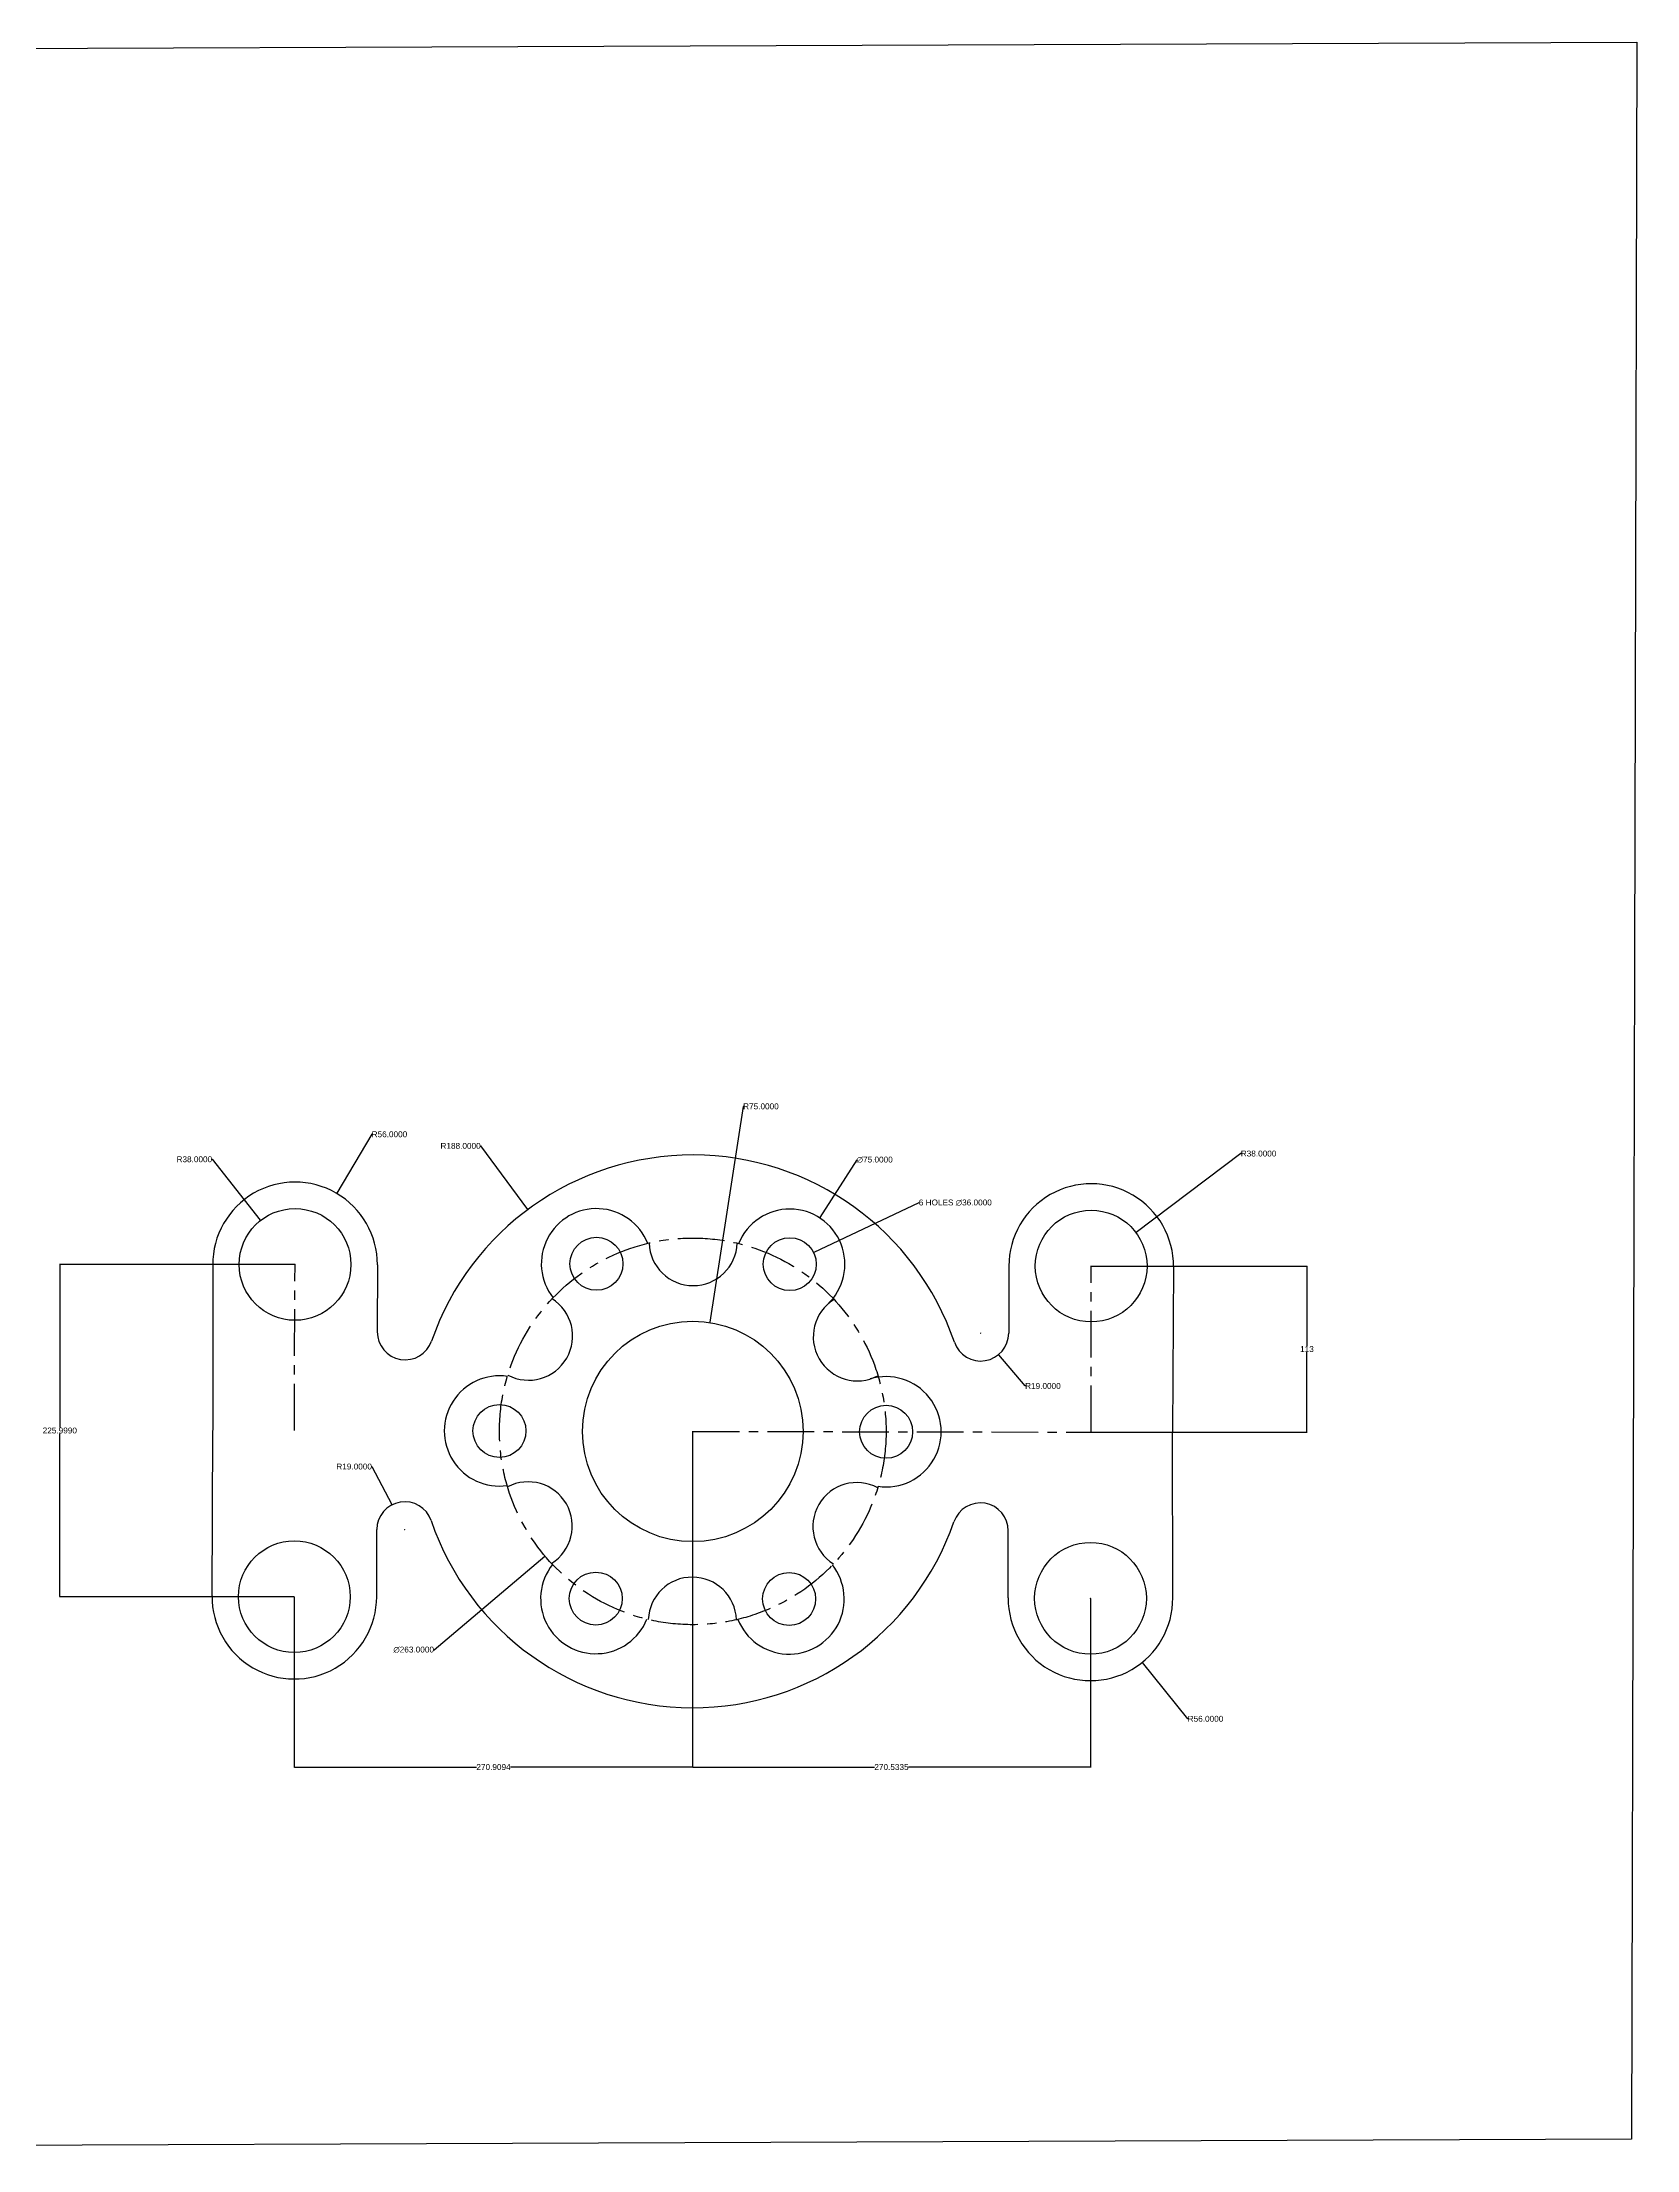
# Model space of a CAD drawing. Header units: millimetres. Extents: x 2283 to 4161, y 1846 to 3280.
# Drawn here: x 3076 to 4161, y 1846 to 3280 of the extents above; entities that cross this region are included whole.
import ezdxf

# ---------------------------------------------------------------- set-up
doc = ezdxf.new("R2010")
doc.units = ezdxf.units.MM
doc.linetypes.add('CENTER', pattern=[50.8, 31.75, -6.35, 6.35, -6.35])
doc.styles.get("Standard").update_dxf_attribs({"font": 'arial.ttf', "height": 4})
doc.dimstyles.get("Standard").update_dxf_attribs({"dimscale": 0, "dimtxt": 0.18, "dimasz": 0.18, "dimexe": 0.18, "dimexo": 0.0625, "dimgap": 0.09, "dimtad": 0, "dimtih": 1, "dimtoh": 1, "dimdec": 4, "dimzin": 0, "dimdsep": 46, "dimtxsty": 'Standard', "dimcen": 0.09, "dimadec": 0, "dimazin": 0, "dimtfac": 1, "dimtdec": 4, "dimtofl": 0, "dimtmove": 0, "dimatfit": 3, "dimfxl": 1, "dimtolj": 1, "dimtzin": 0, "dimarcsym": 0})

# ---------------------------------------------------------------- blocks, each defined once
blk = doc.blocks.new('*D33')
at = {"color": 0, "lineweight": -2, "transparency": 16777216}
for p, q in [((3518.2, 2335), (3518.4, 2335)), ((3518.3, 2334.9), (3518.3, 2335.1)), ((3342.4, 2186.5), (3417.7, 2250.1)), ((3342.2, 2186.5), (3342.4, 2186.5))]:
    blk.add_line(p, q, dxfattribs=at)
at = {"color": 0, "transparency": 16777216}
blk.add_solid([(3417.7, 2250.1), (3417.7, 2250.1), (3417.8, 2250.2)], dxfattribs=at)
at = {"layer": 'Defpoints', "color": 0, "transparency": 16777216}
for p in [(3618.8, 2419.9), (3417.8, 2250.2)]:
    blk.add_point(p, dxfattribs=at)
at = {"color": 0, "transparency": 16777216, "insert": (3328.5, 2186.5), "char_height": 4, "attachment_point": 5}
blk.add_mtext('\\A1;∅263.0000', dxfattribs=at)
blk = doc.blocks.new('*D34')
at = {"color": 0, "lineweight": -2, "transparency": 16777216}
for p, q in [((3629.9, 2519.8), (3604.7, 2480.5)), ((3630, 2519.8), (3629.9, 2519.8)), ((3584.2, 2448.8), (3584.4, 2448.8)), ((3584.3, 2448.7), (3584.3, 2448.9))]:
    blk.add_line(p, q, dxfattribs=at)
at = {"color": 0, "transparency": 16777216}
blk.add_solid([(3604.6, 2480.5), (3604.7, 2480.5), (3604.6, 2480.4)], dxfattribs=at)
at = {"layer": 'Defpoints', "color": 0, "transparency": 16777216}
for p in [(3604.6, 2480.4), (3564.1, 2417.2)]:
    blk.add_point(p, dxfattribs=at)
at = {"color": 0, "transparency": 16777216, "insert": (3642.1, 2519.8), "char_height": 4, "attachment_point": 5}
blk.add_mtext('\\A1;∅75.0000', dxfattribs=at)
blk = doc.blocks.new('*D35')
at = {"color": 0, "lineweight": -2, "transparency": 16777216}
for p, q in [((3672.1, 2490.6), (3600.7, 2456.6)), ((3672.2, 2490.6), (3672.1, 2490.6)), ((3584.2, 2448.8), (3584.4, 2448.8)), ((3584.3, 2448.7), (3584.3, 2448.9))]:
    blk.add_line(p, q, dxfattribs=at)
at = {"color": 0, "transparency": 16777216}
blk.add_solid([(3600.7, 2456.6), (3600.7, 2456.6), (3600.6, 2456.5)], dxfattribs=at)
at = {"layer": 'Defpoints', "color": 0, "transparency": 16777216}
for p in [(3600.6, 2456.5), (3568.1, 2441)]:
    blk.add_point(p, dxfattribs=at)
at = {"color": 0, "transparency": 16777216, "insert": (3696.9, 2490.6), "char_height": 4, "attachment_point": 5}
blk.add_mtext('\\A1;6 HOLES ∅36.0000', dxfattribs=at)
blk = doc.blocks.new('*D36')
at = {"color": 0, "lineweight": -2, "transparency": 16777216}
for p, q in [((3552.6, 2556.1), (3529.9, 2409.3)), ((3552.8, 2556.1), (3552.6, 2556.1)), ((3518.2, 2335), (3518.4, 2335)), ((3518.3, 2334.9), (3518.3, 2335.1))]:
    blk.add_line(p, q, dxfattribs=at)
at = {"color": 0, "transparency": 16777216}
blk.add_solid([(3529.8, 2409.3), (3529.9, 2409.3), (3529.8, 2409.2)], dxfattribs=at)
at = {"layer": 'Defpoints', "color": 0, "transparency": 16777216}
for p in [(3529.8, 2409.2), (3518.3, 2335)]:
    blk.add_point(p, dxfattribs=at)
at = {"color": 0, "transparency": 16777216, "insert": (3564.7, 2556.1), "char_height": 4, "attachment_point": 5}
blk.add_mtext('\\A1;R75.0000', dxfattribs=at)
blk = doc.blocks.new('*D37')
at = {"color": 0, "lineweight": -2, "transparency": 16777216}
for p, q in [((3373.8, 2529.2), (3373.9, 2529.2)), ((3373.9, 2529.2), (3406, 2486)), ((3518.2, 2335), (3518.4, 2335)), ((3518.3, 2334.9), (3518.3, 2335.1))]:
    blk.add_line(p, q, dxfattribs=at)
at = {"color": 0, "transparency": 16777216}
blk.add_solid([(3406.1, 2486.1), (3406, 2486), (3406.2, 2485.9)], dxfattribs=at)
at = {"layer": 'Defpoints', "color": 0, "transparency": 16777216}
for p in [(3406.2, 2485.9), (3518.3, 2335)]:
    blk.add_point(p, dxfattribs=at)
at = {"color": 0, "transparency": 16777216, "insert": (3360.4, 2529.2), "char_height": 4, "attachment_point": 5}
blk.add_mtext('\\A1;R188.0000', dxfattribs=at)
blk = doc.blocks.new('*D38')
at = {"color": 0, "lineweight": -2, "transparency": 16777216}
for p, q in [((3300, 2537.1), (3276.3, 2497)), ((3300.2, 2537.1), (3300, 2537.1)), ((3247.7, 2448.6), (3247.9, 2448.6)), ((3247.8, 2448.5), (3247.8, 2448.7))]:
    blk.add_line(p, q, dxfattribs=at)
at = {"color": 0, "transparency": 16777216}
blk.add_solid([(3276.3, 2497), (3276.4, 2497), (3276.2, 2496.8)], dxfattribs=at)
at = {"layer": 'Defpoints', "color": 0, "transparency": 16777216}
for p in [(3276.2, 2496.8), (3247.8, 2448.6)]:
    blk.add_point(p, dxfattribs=at)
at = {"color": 0, "transparency": 16777216, "insert": (3312, 2537.1), "char_height": 4, "attachment_point": 5}
blk.add_mtext('\\A1;R56.0000', dxfattribs=at)
blk = doc.blocks.new('*D39')
at = {"color": 0, "lineweight": -2, "transparency": 16777216}
for p, q in [((3191.2, 2520.1), (3191.4, 2520.1)), ((3191.4, 2520.1), (3224.1, 2478.6)), ((3247.7, 2448.6), (3247.9, 2448.6)), ((3247.8, 2448.5), (3247.8, 2448.7))]:
    blk.add_line(p, q, dxfattribs=at)
at = {"color": 0, "transparency": 16777216}
blk.add_solid([(3224.2, 2478.6), (3224.1, 2478.5), (3224.3, 2478.4)], dxfattribs=at)
at = {"layer": 'Defpoints', "color": 0, "transparency": 16777216}
for p in [(3224.3, 2478.4), (3247.8, 2448.6)]:
    blk.add_point(p, dxfattribs=at)
at = {"color": 0, "transparency": 16777216, "insert": (3179.3, 2520.1), "char_height": 4, "attachment_point": 5}
blk.add_mtext('\\A1;R38.0000', dxfattribs=at)
blk = doc.blocks.new('*D40')
at = {"color": 0, "lineweight": -2, "transparency": 16777216}
for p, q in [((3299.9, 2311.1), (3300, 2311.1)), ((3300, 2311.1), (3313.6, 2285.2)), ((3322.3, 2268.2), (3322.5, 2268.2)), ((3322.4, 2268.1), (3322.4, 2268.3))]:
    blk.add_line(p, q, dxfattribs=at)
at = {"color": 0, "transparency": 16777216}
blk.add_solid([(3313.6, 2285.2), (3313.5, 2285.2), (3313.6, 2285)], dxfattribs=at)
at = {"layer": 'Defpoints', "color": 0, "transparency": 16777216}
for p in [(3313.6, 2285), (3322.4, 2268.2)]:
    blk.add_point(p, dxfattribs=at)
at = {"color": 0, "transparency": 16777216, "insert": (3288, 2311.1), "char_height": 4, "attachment_point": 5}
blk.add_mtext('\\A1;R19.0000', dxfattribs=at)
blk = doc.blocks.new('*D41')
at = {"color": 0, "lineweight": -2, "transparency": 16777216}
for p, q in [((3788.8, 2221.5), (3789, 2221.5)), ((3788.9, 2221.4), (3788.9, 2221.6)), ((3855.1, 2139.5), (3824.2, 2177.8)), ((3855.3, 2139.5), (3855.1, 2139.5))]:
    blk.add_line(p, q, dxfattribs=at)
at = {"color": 0, "transparency": 16777216}
blk.add_solid([(3824.2, 2177.8), (3824.1, 2177.8), (3824.1, 2177.9)], dxfattribs=at)
at = {"layer": 'Defpoints', "color": 0, "transparency": 16777216}
for p in [(3788.9, 2221.5), (3824.1, 2177.9)]:
    blk.add_point(p, dxfattribs=at)
at = {"color": 0, "transparency": 16777216, "insert": (3867.1, 2139.5), "char_height": 4, "attachment_point": 5}
blk.add_mtext('\\A1;R56.0000', dxfattribs=at)
blk = doc.blocks.new('*D42')
at = {"color": 0, "lineweight": -2, "transparency": 16777216}
for p, q in [((3789.4, 2447.5), (3936.3, 2447.5)), ((3936.1, 2447.3), (3936.1, 2393.1)), ((3936.1, 2334.7), (3936.1, 2388.8)), ((3789.2, 2334.5), (3936.3, 2334.5))]:
    blk.add_line(p, q, dxfattribs=at)
at = {"color": 0, "transparency": 16777216}
for points in [[(3936.1, 2447.3), (3936.2, 2447.3), (3936.1, 2447.5)], [(3936.1, 2334.7), (3936.2, 2334.7), (3936.1, 2334.5)]]:
    blk.add_solid(points, dxfattribs=at)
at = {"layer": 'Defpoints', "color": 0, "transparency": 16777216}
for p in [(3789.3, 2447.5), (3789.1, 2334.5), (3936.1, 2334.5)]:
    blk.add_point(p, dxfattribs=at)
at = {"color": 0, "transparency": 16777216, "insert": (3936.1, 2391), "char_height": 4, "width": 35.347, "attachment_point": 5}
blk.add_mtext('\\A1;113', dxfattribs=at)
blk = doc.blocks.new('*D43')
at = {"color": 0, "lineweight": -2, "transparency": 16777216}
for p, q in [((3891.2, 2524), (3819.9, 2470.4)), ((3891.4, 2524), (3891.2, 2524)), ((3789.2, 2447.5), (3789.4, 2447.5)), ((3789.3, 2447.4), (3789.3, 2447.6))]:
    blk.add_line(p, q, dxfattribs=at)
at = {"color": 0, "transparency": 16777216}
blk.add_solid([(3819.8, 2470.4), (3819.9, 2470.4), (3819.7, 2470.3)], dxfattribs=at)
at = {"layer": 'Defpoints', "color": 0, "transparency": 16777216}
for p in [(3819.7, 2470.3), (3789.3, 2447.5)]:
    blk.add_point(p, dxfattribs=at)
at = {"color": 0, "transparency": 16777216, "insert": (3903.2, 2524), "char_height": 4, "attachment_point": 5}
blk.add_mtext('\\A1;R38.0000', dxfattribs=at)
blk = doc.blocks.new('*D44')
at = {"color": 0, "lineweight": -2, "transparency": 16777216}
for p, q in [((3714.1, 2401.9), (3714.3, 2401.9)), ((3714.2, 2401.8), (3714.2, 2402)), ((3744.5, 2365.9), (3726.6, 2387.2)), ((3744.7, 2365.9), (3744.5, 2365.9))]:
    blk.add_line(p, q, dxfattribs=at)
at = {"color": 0, "transparency": 16777216}
blk.add_solid([(3726.6, 2387.2), (3726.5, 2387.2), (3726.5, 2387.3)], dxfattribs=at)
at = {"layer": 'Defpoints', "color": 0, "transparency": 16777216}
for p in [(3714.2, 2401.9), (3726.5, 2387.3)]:
    blk.add_point(p, dxfattribs=at)
at = {"color": 0, "transparency": 16777216, "insert": (3756.5, 2365.9), "char_height": 4, "attachment_point": 5}
blk.add_mtext('\\A1;R19.0000', dxfattribs=at)
blk = doc.blocks.new('*D45')
at = {"color": 0, "lineweight": -2, "transparency": 16777216}
for p, q in [((3247.8, 2448.6), (3087.6, 2448.6)), ((3087.8, 2448.4), (3087.8, 2337.7)), ((3087.8, 2222.8), (3087.8, 2333.5)), ((3247.3, 2222.6), (3087.6, 2222.6))]:
    blk.add_line(p, q, dxfattribs=at)
at = {"color": 0, "transparency": 16777216}
for points in [[(3087.8, 2448.4), (3087.8, 2448.4), (3087.8, 2448.6)], [(3087.8, 2222.8), (3087.8, 2222.8), (3087.8, 2222.6)]]:
    blk.add_solid(points, dxfattribs=at)
at = {"layer": 'Defpoints', "color": 0, "transparency": 16777216}
for p in [(3087.8, 2448.6), (3247.9, 2448.6), (3247.3, 2222.6)]:
    blk.add_point(p, dxfattribs=at)
at = {"color": 0, "transparency": 16777216, "insert": (3087.8, 2335.6), "char_height": 4, "attachment_point": 5}
blk.add_mtext('\\A1;225.9990', dxfattribs=at)
blk = doc.blocks.new('*D46')
at = {"color": 0, "lineweight": -2, "transparency": 16777216}
for p, q in [((3518.2, 2335), (3518.2, 2106.5)), ((3247.3, 2222.5), (3247.3, 2106.5)), ((3247.5, 2106.7), (3371.3, 2106.7)), ((3518.1, 2106.7), (3394.3, 2106.7))]:
    blk.add_line(p, q, dxfattribs=at)
at = {"color": 0, "transparency": 16777216}
for points in [[(3247.5, 2106.7), (3247.5, 2106.7), (3247.3, 2106.7)], [(3518.1, 2106.7), (3518.1, 2106.7), (3518.2, 2106.7)]]:
    blk.add_solid(points, dxfattribs=at)
at = {"layer": 'Defpoints', "color": 0, "transparency": 16777216}
for p in [(3518.2, 2335), (3247.3, 2222.6), (3518.2, 2106.7)]:
    blk.add_point(p, dxfattribs=at)
at = {"color": 0, "transparency": 16777216, "insert": (3382.8, 2106.7), "char_height": 4, "attachment_point": 5}
blk.add_mtext('\\A1;270.9094', dxfattribs=at)
blk = doc.blocks.new('*D47')
at = {"color": 0, "lineweight": -2, "transparency": 16777216}
for p, q in [((3518.2, 2335), (3518.2, 2106.5)), ((3788.8, 2221.4), (3788.8, 2106.5)), ((3518.4, 2106.7), (3642, 2106.7)), ((3788.6, 2106.7), (3665.1, 2106.7))]:
    blk.add_line(p, q, dxfattribs=at)
at = {"color": 0, "transparency": 16777216}
for points in [[(3518.4, 2106.7), (3518.4, 2106.6), (3518.2, 2106.7)], [(3788.6, 2106.7), (3788.6, 2106.6), (3788.8, 2106.7)]]:
    blk.add_solid(points, dxfattribs=at)
at = {"layer": 'Defpoints', "color": 0, "transparency": 16777216}
for p in [(3518.2, 2335), (3788.8, 2221.5), (3788.8, 2106.7)]:
    blk.add_point(p, dxfattribs=at)
at = {"color": 0, "transparency": 16777216, "insert": (3653.5, 2106.7), "char_height": 4, "attachment_point": 5}
blk.add_mtext('\\A1;270.5335', dxfattribs=at)

msp = doc.modelspace()

# ---------------------------------------------------------------- linework, layer by layer
msp.add_lwpolyline([(2286.69957, 3272.64056), (4160.50205, 3280), (4156.90124, 1853.67972), (2283.09876, 1846.32028)], close=True)
for points in [[(3191.79882, 2448.82562), (3191.93062, 2335.8257)], [(3303.79787, 2448.36385), (3303.70382, 2402.74191)], [(3733.3313, 2447.47838), (3733.23725, 2401.85644)], [(3845.3313, 2447.47838), (3844.73361, 2334.47996)], [(3191.33245, 2222.5957), (3191.93015, 2335.59412)], [(3844.86493, 2221.24846), (3844.73313, 2334.24838)], [(3303.33245, 2222.5957), (3303.4265, 2268.21764)], [(3732.86588, 2221.71023), (3732.95993, 2267.33217)]]:
    msp.add_lwpolyline(points)
at = {"linetype": 'CENTER'}
for points in [[(3247.33245, 2335.5957), (3247.79834, 2448.59474)], [(3789.3313, 2334.47838), (3789.3313, 2447.47838)], [(3518.33188, 2335.03704), (3789.3313, 2334.47838)]]:
    msp.add_lwpolyline(points, dxfattribs=at)
for centre, radius in [((3247.79834, 2448.59474), 38), ((3789.3313, 2447.47838), 38), ((3452.81678, 2449.05468), 18), ((3584.3165, 2448.7836), 18), ((3518.33188, 2335.03704), 75), ((3386.83216, 2335.30812), 18), ((3649.8316, 2334.76596), 18), ((3247.33245, 2222.5957), 38), ((3788.86541, 2221.47934), 38), ((3452.34725, 2221.29048), 18), ((3583.84698, 2221.0194), 18)]:
    msp.add_circle(centre, radius)
msp.add_circle((3518.33188, 2335.03704), 131.5, dxfattribs=at)
for centre, radius, start, end in [((3518.33188, 2335.03704), 188, 18.84373787, 160.920035), ((3247.79834, 2448.59474), 56, 359.76377287, 180.36988761), ((3789.3313, 2447.47838), 56, 359.39388527, 180), ((3452.81678, 2449.05468), 37.5, 21.68439773, 218.07937514), ((3584.3165, 2448.7836), 37.5, 312.95706265, 158.07937514), ((3518.59812, 2464.18958), 30, 182.01327431, 357.75049856), ((3406.61561, 2399.84389), 30, 242.01327431, 57.75049856), ((3630.31438, 2399.38274), 30, 122.01327431, 297.75049856), ((3322.70378, 2402.70274), 19, 179.88188644, 340.920035), ((3714.23729, 2401.89561), 19, 198.84373787, 359.88188644), ((3386.83216, 2335.30812), 37.5, 81.68439773, 278.07937514), ((3649.8316, 2334.76596), 37.5, 261.68439773, 106.80671022), ((3406.34937, 2270.69134), 30, 302.01327431, 117.75049856), ((3630.04814, 2270.23019), 30, 62.01327431, 237.75049856), ((3322.42646, 2268.17847), 19, 18.84373787, 179.88188644), ((3713.95997, 2267.37134), 19, 359.88188644, 160.920035), ((3518.33188, 2335.03704), 188, 198.84373787, 340.920035), ((3452.34725, 2221.29048), 37.5, 141.68439773, 338.07937514), ((3583.84697, 2221.0194), 37.5, 201.68439773, 38.07937514), ((3247.33245, 2222.5957), 56, 179.39388527, 360), ((3518.06563, 2205.88449), 30, 2.01327431, 177.75049856), ((3788.86541, 2221.47934), 56, 179.76377287, 0.36988761)]:
    msp.add_arc(centre, radius, start, end)

# ---------------------------------------------------------------- dimensions: what is measured, and where the dimension line sits
for center, mpoint, picture, middle in [((3518.33188, 2335.03704), (3529.82824, 2409.15069), '*D36', (3564.66394, 2556.14668)), ((3247.79834, 2448.59474), (3276.24725, 2496.8302), '*D38', (3312.02259, 2537.08397)), ((3518.33188, 2335.03704), (3406.15103, 2485.89942), '*D37', (3360.35624, 2529.21172)), ((3789.3313, 2447.47838), (3819.71332, 2470.30233), '*D43', (3903.2063, 2523.98462)), ((3247.79834, 2448.59474), (3224.25601, 2478.42355), '*D39', (3179.33353, 2520.09422)), ((3714.23729, 2401.89561), (3726.45103, 2387.34141), '*D44', (3756.50558, 2365.86766)), ((3322.42646, 2268.17847), (3313.6343, 2285.02181), '*D40', (3288.01362, 2311.05013)), ((3788.86541, 2221.47934), (3824.05571, 2177.9174), '*D41', (3867.1256, 2139.49818))]:
    dim = msp.add_radius_dim(center=center, mpoint=mpoint, dimstyle='Standard', override={"dimscale": 1})
    dim.commit()
    dim.dimension.update_dxf_attribs({"geometry": picture, "text_midpoint": middle, "dimtype": 164})
for p1, p2, override, picture, middle in [((3564.0745, 2417.21603), (3604.55851, 2480.35116), {"dimscale": 1}, '*D34', (3642.14886, 2519.79804)), ((3618.82285, 2419.8534), (3417.84091, 2250.22068), {"dimscale": 1, "dimtxsty": 'Standard'}, '*D33', (3328.54631, 2186.54379))]:
    dim = msp.add_diameter_dim_2p(p1=p1, p2=p2, dimstyle='Standard', override=override)
    dim.commit()
    dim.dimension.update_dxf_attribs({"geometry": picture, "text_midpoint": middle, "dimtype": 163})
dim = msp.add_diameter_dim_2p(p1=(3568.06718, 2441.04024), p2=(3600.56582, 2456.52696), text='6 HOLES <>', dimstyle='Standard', override={"dimscale": 1})
dim.commit()
dim.dimension.update_dxf_attribs({"geometry": '*D35', "text_midpoint": (3696.93872, 2490.59455), "dimtype": 163})
dim = msp.add_linear_dim(base=(3087.79834, 2448.59474), p1=(3247.33245, 2222.5957), p2=(3247.88834, 2448.59474), angle=90, dimstyle='Standard', override={"dimscale": 1})
dim.commit()
dim.dimension.update_dxf_attribs({"geometry": '*D45', "text_midpoint": (3087.79834, 2335.59522)})
dim = msp.add_linear_dim(base=(3936.12322, 2334.47886), p1=(3789.3313, 2447.47838), p2=(3789.09835, 2334.47886), angle=90, text='113', dimstyle='Standard', override={"dimscale": 1})
dim.commit()
dim.dimension.update_dxf_attribs({"geometry": '*D42', "text_midpoint": (3936.12322, 2390.97862)})
for base, p1, p2, picture, middle in [((3518.24188, 2106.70262), (3247.33245, 2222.5957), (3518.24188, 2335.03704), '*D46', (3382.78716, 2106.70262)), ((3788.77541, 2106.67385), (3518.24188, 2335.03704), (3788.77541, 2221.47934), '*D47', (3653.50864, 2106.67385))]:
    dim = msp.add_linear_dim(base=base, p1=p1, p2=p2, dimstyle='Standard', override={"dimscale": 1})
    dim.commit()
    dim.dimension.update_dxf_attribs({"geometry": picture, "text_midpoint": middle})

doc.saveas('drawing.dxf')
